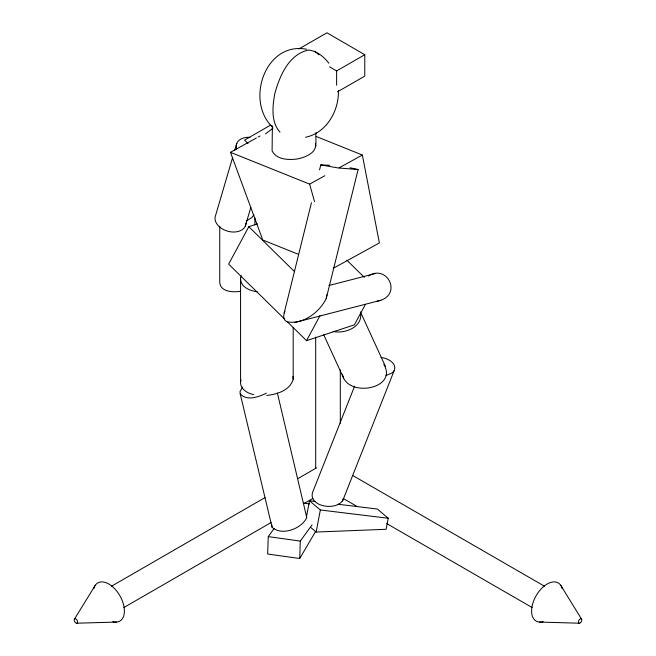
<?xml version="1.0" encoding="UTF-8"?>
<svg xmlns="http://www.w3.org/2000/svg" width="656" height="656" viewBox="0 0 656 656"><rect width="100%" height="100%" fill="white"/><g stroke="black" fill="none" stroke-linecap="round" stroke-linejoin="round"><path stroke-width="0.98" d="M272.371 125.895L272.101 150.88C276.635 159.892 288.771 160.121 297.512 158.941C302.637 157.916 307.664 156.095 311.764 152.782C318.029 147.92 315.208 139.343 316.036 132.61M274.126 528.498L268.238 536.616L267.673 554.025L299.735 558.502L315.602 531.45M299.735 558.502L300.292 541.093L312.067 524.849M311.452 202.663L284.187 312.961L283.589 316.7L284.458 319.693L286.754 321.735C302.793 325.023 319.431 312.445 326.245 298.488L358.119 169.543L350.042 167.772M326.245 298.488L326.844 294.749M306.459 516.805L309.509 500.774L315.585 501.512M337.881 504.226L377.389 509.04L388.229 518.265L386.13 529.285L316.151 532.041L320.341 509.991L309.509 500.774M319.554 169.871L320.784 164.902L329.73 165.304M232.511 157.948L215.594 215.43A15.818 10.857 16.4 0 0 228.198 231.33A15.818 10.857 16.4 0 0 245.951 223.204M234.807 150.158L236.808 143.336M245.36 225.976L250.805 207.468M354.617 386.146L312.494 492.623C308.5 507.49 339.259 511.532 343.4 498.699M342.563 501.036L394.1 370.788C397.52 363.071 387.319 358.11 381.021 357.479M253.675 394.592C247.402 393.395 240.014 388.951 240.563 381.685L240.563 278.144L241.424 275.758M240.563 381.685L241.137 380.095M293.191 327.516L293.191 379.283C290.018 390.353 277.062 394.404 266.762 395.437M284.187 312.961L284.999 311.272M257.423 223.835L248.804 226.689L228.649 264.122L284.704 319.21M287.615 322.071L306.541 340.677L319.972 315.725M365.441 304.335L354.404 324.835L306.541 340.677M74.431 619.149L95.333 585.218M253.954 214.783L251.863 217.554L246.467 220.883M242.622 387.106L240.022 391.566L240.203 393.83L272.06 527.235C281.777 536.264 301.416 528.867 306.778 517.65L277.357 392.936M394.1 370.788L392.239 372.838L386.007 375.544M265.549 133.881L272.88 128.289M111.536 586.202L265.049 497.576M297.881 478.618L316.512 467.859M123.853 607.546L271.158 522.496M303.99 503.537L312.863 498.421M298.808 48.979L326.967 32.8L364.777 54.727L364.777 76.137L337.496 91.815M329.583 66.83L336.618 70.914L364.777 54.727M266.377 393.19C258.866 396.913 246.607 401.398 240.203 393.83M298.48 254.348L262.777 240.006L230.453 152.315L256.365 138.014M258.152 137.022L259.94 136.038M230.453 152.315L309.624 184.123L324.81 175.742M339.111 167.846L362.342 155.021L379.389 242.933L333.24 268.312M368.344 276.037C386.491 264.024 401.931 292.748 380.874 300.268L294.864 322.481M328.91 285.516L374.97 273.626M376.946 301.268L380.874 300.268M305.573 137.268C326.499 132.963 339.062 110.839 338.406 90.503M240.539 291.223C233.29 292.576 220.375 292.002 219.744 282.424L219.744 226.287M358.119 169.543L338.004 167.936L320.784 164.902M76.777 623.2A2.419 1.402 60 0 0 76.777 619.772A2.419 1.402 60 0 0 74.202 620.002A2.419 1.402 60 0 0 76.777 623.2L116.604 622.068M539.396 622.068L579.223 623.2M320.341 509.991L388.229 518.265M303.572 503.095L309.583 503.931M268.238 536.616L300.292 541.093M257.177 291.748C249.887 290.903 240.088 286.885 240.563 278.144M333.15 331.403C344.769 334.232 363.506 326.77 360.374 312.494M306.573 49.257C265.754 41.336 245.41 99.597 271.658 126.296M328.869 63.23C323.974 56.875 316.946 50.971 308.746 50.012C288.689 54.095 279.522 76.252 274.7 94.021C272.527 106.551 270.83 122.041 280.005 132.2M316.151 136.464L362.342 155.021M352.797 475.543L544.464 586.202M343.137 498.421L357.331 506.612M386.622 523.521L532.147 607.546M272.896 127.034L270.493 125.148L244.573 140.113L248.009 143.59M314.741 51.275L318.972 54.801M310.731 527.432L316.151 532.041M346.893 260.211L364.367 277.39M248.804 226.689L294.659 271.764M383.817 364.301C397.626 387.63 353.002 397.044 343.654 378.266L323.72 334.79M560.667 585.218L581.569 619.149M360.431 311.912L385.457 366.491M342.342 374.215L343.654 378.266M309.624 184.123L314.568 201.745M292.92 376.364L293.191 379.283M271.871 524.964L272.06 527.235M315.503 143.279L315.725 146.477M340.316 369.91L340.316 423.194M336.618 70.914L336.618 85.182M315.684 337.127L315.684 468.277M254.913 217.841L254.913 224.951M543.152 621.699A22.025 12.718 -60 0 1 536.165 595.64A22.025 12.718 -60 0 1 562.225 588.653M93.775 588.653A22.025 12.718 60 0 1 119.835 595.64A22.025 12.718 60 0 1 112.848 621.699M236.677 149.06A15.818 10.857 16.4 0 1 249.928 137.334M580.527 622.651A2.419 1.402 -60 0 0 581.298 618.895A2.419 1.402 -60 0 0 578.428 621.437A2.419 1.402 -60 0 0 580.527 622.651"/></g></svg>
